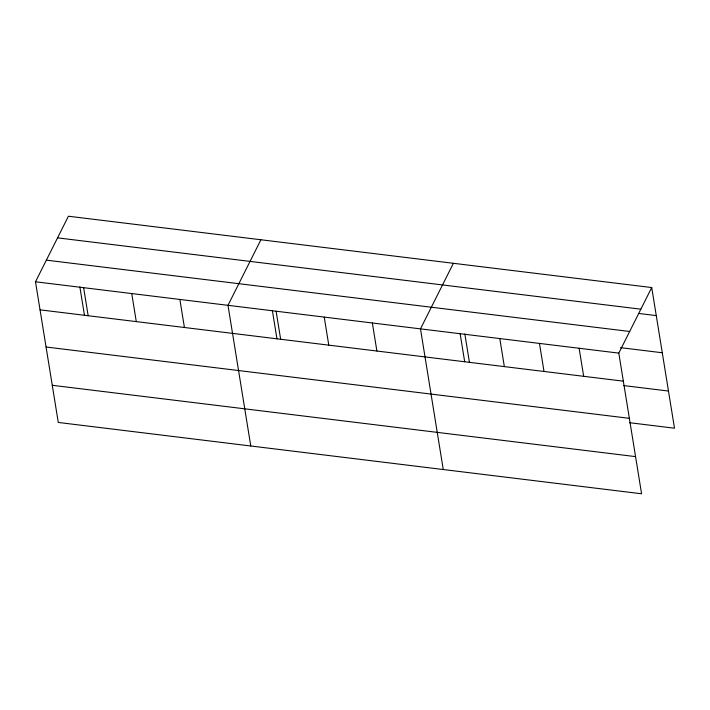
<?xml version="1.0" encoding="UTF-8"?>
<svg xmlns="http://www.w3.org/2000/svg" width="710" height="710" viewBox="0 0 710 710"><rect width="100%" height="100%" fill="white"/><g stroke="black" fill="none" stroke-linecap="round" stroke-linejoin="round"><path stroke-width="1.06" d="M651.718 287.55L618.8 353.118L641.583 493.778L58.282 422.45L35.5 281.79L68.417 216.222L651.718 287.55L674.5 428.21L629.477 422.698M260.907 239.758L227.99 305.327L250.772 445.986M453.397 263.295L420.48 328.863L443.262 469.523M57.554 237.859L640.855 309.187M639.106 313.5L656.262 315.595M46.363 260.153L629.663 331.481M620.469 347.651L662.279 352.764M35.5 281.79L618.8 353.118M40.044 309.844L623.336 381.163M623.46 385.539L668.483 391.05M46.061 347.004L629.362 418.332M52.265 385.29L635.557 456.619M579.129 348.264L583.673 376.318M539.467 343.418L544.011 371.463M499.804 338.563L504.348 366.617M464.846 333.975L469.452 362.419M460.142 333.718L464.686 361.763M372.351 322.979L376.895 351.033M324.23 317.095L328.774 345.149M276.11 311.211L280.654 339.265M272.356 310.439L276.962 338.883M179.87 299.442L184.414 327.496M131.74 293.558L136.285 321.612M83.62 287.674L88.164 315.728M79.866 286.902L84.472 315.346"/></g></svg>
